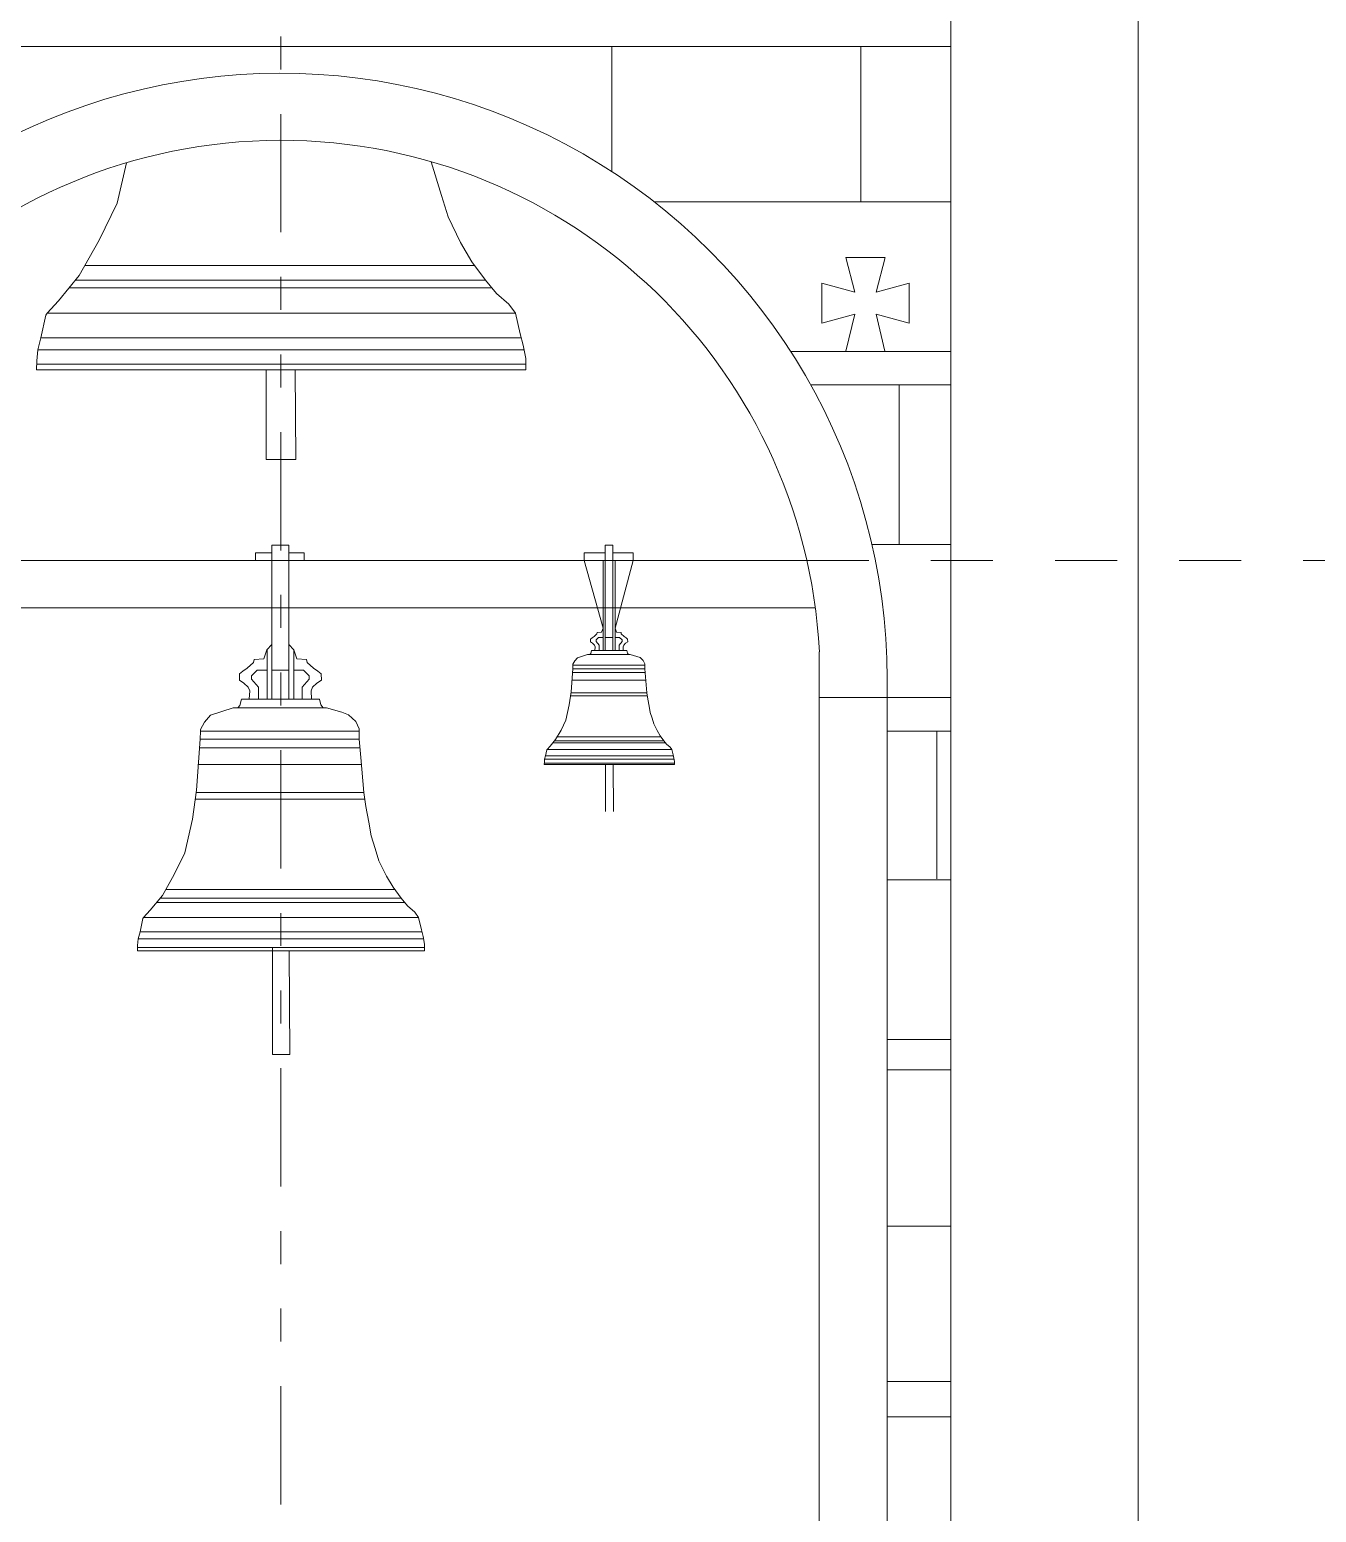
# Model space of a CAD drawing. Header units: millimetres. Extents: x -490789 to -449459, y 209001 to 327650.
# Drawn here: x -464096 to -461171, y 226762 to 230133 of the extents above; entities that cross this region are included whole.
import ezdxf

# ---------------------------------------------------------------- set-up
doc = ezdxf.new("R2010")
doc.units = ezdxf.units.MM
doc.header["$MEASUREMENT"] = 0
doc.linetypes.add('2-Штрих-Штриховая', pattern=[723.19442, 264.583325, -105.833328, 70.555556, -105.833328, 70.555556, -105.833328])
doc.linetypes.add('Штриховая', pattern=[282.222223, 141.111112, -141.111112])
for name, color, linetype, lineweight in [('0_Ном._пера__12_Ном._пера__12_Ном._пера__12', 12, 'Continuous', 18), ('0_Ном._пера__7_Ном._пера__1_Ном._пера__1', 1, 'Continuous', 18), ('0_Ном._пера__7_Ном._пера__7_Ном._пера__1', 1, 'Continuous', 18), ('0_Ном._пера__7_Ном._пера__7_Ном._пера__7', 7, 'Continuous', 18), ('0_Ном_пера__1_Ном_пера__1_Ном_пера__1_Ном._пера__1_Ном_пера__1_Ном_пера__1_Ном_пера__1_Ном_пера__1_Ном_пера__1_Ном_пера__1_Ном_пера__1_Ном_пера__1_Ном_пера__1_Ном_пера__1_Ном_пера__1_Ном_пера__1_Ном_пера__1_Ном_пера__1_Ном_пера__1_Ном_пера__1_Ном_пера___D_Ном._пера__1', 1, 'Continuous', 18), ('0_Ном_пера__1_Ном_пера__1_Ном_пера__1_Ном._пера__1_Ном_пера__1_Ном_пера__1_Ном_пера__1_Ном_пера__1_Ном_пера__1_Ном_пера__1_Ном_пера__1_Ном_пера__1_Ном_пера__1_Ном_пера__1_Ном_пера__1_Ном_пера__1_Ном_пера__1_Ном_пера__1_Ном_пера__1_Ном_пера__1_Ном_пера___D_Ном._пера__7', 7, 'Continuous', 18), ('0_Ном_пера__1_Ном_пера__1_Ном_пера__1_Ном_пера__1_Ном_пера__1_Ном_пера__1_Ном_пера__1_Ном_пера__1_Ном_пера__1_Ном_пера__1_Ном._пера__1_Ном_пера__1_Ном_пера__1_Ном_пера__1_Ном_пера__1_Ном_пера__1_Ном_пера__1_Ном_пера__1_Ном_пера__1_Ном_пера__1_Ном_пера___D_Ном._пера__1', 1, 'Continuous', 18), ('0_Ном_пера__7_Ном_пера__7_Ном_пера__7_Ном_пера__7_Ном_пера__7_Ном_пера__7_Ном_пера__7_Ном_пера__7_Ном_пера__7_Ном._пера__7_Ном_пера__7_Ном_пера__7_Ном_пера__7_Ном_пера__7_Ном_пера__7_Ном_пера__7_Ном_пера__7_Ном_пера__7_Ном_пера__7_Ном_пера__7_Ном_пера___7_Ном._пера__1', 1, 'Continuous', 18), ('0_Ном_пера__7_Ном_пера__7_Ном_пера__7_Ном_пера__7_Ном_пера__7_Ном_пера__7_Ном_пера__7_Ном_пера__7_Ном_пера__7_Ном._пера__7_Ном_пера__7_Ном_пера__7_Ном_пера__7_Ном_пера__7_Ном_пера__7_Ном_пера__7_Ном_пера__7_Ном_пера__7_Ном_пера__7_Ном_пера__7_Ном_пера___7_Ном._пера__7', 7, 'Continuous', 18), ('0_Ном_пера__7_Ном_пера__7_Ном_пера__7_Ном_пера__7_Ном_пера__7_Ном_пера__7_Ном_пера__7_Ном_пера__7_Ном_пера__7_Ном_пера__7_Ном_пера__7_Ном_пера__7_Ном_пера__7_Ном_пера__7_Ном_пера__7_Ном._пера__7_Ном_пера__7_Ном._пера__7_Ном_пера__7_Ном._пера__7_Ном_пера_2_Ном._пера__7', 7, 'Continuous', 18), ('0_Ном_пера__7_Ном_пера__7_Ном_пера__7_Ном_пера__7_Ном_пера__7_Ном_пера__7_Ном_пера__7_Ном_пера__7_Ном_пера__7_Ном_пера__7_Ном_пера__7_Ном_пера__7_Ном_пера__7_Ном_пера__7_Ном_пера__7_Ном_пера__7_Ном_пера__7_Ном_пера__7_Ном._пера__7_Ном_пера__7_Ном._пера__5_Ном._пера__1', 1, 'Continuous', 18), ('0_Ном_пера__7_Ном_пера__7_Ном_пера__7_Ном_пера__7_Ном_пера__7_Ном_пера__7_Ном_пера__7_Ном_пера__7_Ном_пера__7_Ном_пера__7_Ном_пера__7_Ном_пера__7_Ном_пера__7_Ном_пера__7_Ном_пера__7_Ном_пера__7_Ном_пера__7_Ном_пера__7_Ном_пера__7_Ном_пера__7_Ном_пера__7_8_Ном._пера__1', 1, 'Continuous', 18), ('0_Ном_пера__7_Ном_пера__7_Ном_пера__7_Ном_пера__7_Ном_пера__7_Ном_пера__7_Ном_пера__7_Ном_пера__7_Ном_пера__7_Ном_пера__7_Ном_пера__7_Ном_пера__7_Ном_пера__7_Ном_пера__7_Ном_пера__7_Ном_пера__7_Ном_пера__7_Ном_пера__7_Ном_пера__7_Ном_пера__7_Ном_пера__7_C_Ном._пера__1', 1, 'Continuous', 18), ('0_Ном_пера__7_Ном_пера__7_Ном_пера__7_Ном_пера__7_Ном_пера__7_Ном_пера__7_Ном_пера__7_Ном_пера__7_Ном_пера__7_Ном_пера__7_Ном_пера__7_Ном_пера__7_Ном_пера__7_Ном_пера__7_Ном_пера__7_Ном_пера__7_Ном_пера__7_Ном_пера__7_Ном_пера__7_Ном_пера__7_Ном_пера__7_C_Ном._пера__7', 7, 'Continuous', 18), ('Defpoints_Ном_пера__7_Ном._пера__7_Ном._пера__7_Ном._пера__7_Ном._пера__7_Ном._пера__7_Ном._пера__7_Ном._пера__7', 7, 'Continuous', 18), ('hatch_Ном_пера__254_Ном_пера__254_Ном_пера__254_Ном._пера__254_Ном_пера__254_Ном._пера__9_Ном_пера__9_Ном_пера__9_Ном_пера__12_Ном_пера__12_Ном_пера__12_Ном_пера__12_Ном_пера__12_Ном_пера__12_Ном_пера__1_Ном_пера__1_Ном_пера__1_Ном_пера__1_Ном_пера__1_Н_B_Ном._пера__1', 1, 'Continuous', 18), ('Line 0.25_Ном_пера__7_Ном_пера__7_Ном_пера__7_Ном_пера__7_Ном_пера__7_Ном_пера__7_Ном_пера__7_Ном_пера__7_Ном_пера__7_Ном_пера__7_Ном_пера__7_Ном._пера__7_Ном._пера__7_Ном._пера__7_Ном._пера__7_Ном._пера__102_Ном._пера__102', 102, 'Continuous', 18)]:
    doc.layers.add(name, color=color, linetype=linetype, lineweight=lineweight)

msp = doc.modelspace()

# ---------------------------------------------------------------- linework, layer by layer
at = {"layer": '0_Ном._пера__12_Ном._пера__12_Ном._пера__12', "linetype": '2-Штрих-Штриховая'}
for p, q in [((-463525.4, 218105.7), (-463525.4, 234468.5)), ((-463525.4, 218101.4), (-463525.4, 230380.2))]:
    msp.add_line(p, q, dxfattribs=at)
at = {"layer": '0_Ном._пера__7_Ном._пера__1_Ном._пера__1', "linetype": 'Continuous'}
msp.add_line((-462001.6, 229401.5), (-462365.9, 229401.5), dxfattribs=at)
at = {"layer": '0_Ном._пера__7_Ном._пера__7_Ном._пера__1', "linetype": 'Continuous'}
for radius, start in [(1378.8, 0.0673), (1226.2, 2.9597)]:
    msp.add_arc((-463525.4, 228655.4), radius, start, 180.1505, dxfattribs=at)
at = {"layer": '0_Ном._пера__7_Ном._пера__7_Ном._пера__7', "linetype": 'Continuous'}
for p, q in [((-462001.6, 230286.8), (-462001.6, 225592.3)), ((-462772.5, 230095.3), (-462772.5, 229810.5)), ((-462206.5, 230095.3), (-462206.5, 229742.1)), ((-462676.8, 229742.1), (-462001.6, 229742.1)), ((-462119.3, 229325.5), (-462119.3, 228962.9)), ((-462301.4, 228614.6), (-462301.4, 225592.3)), ((-462146.6, 225593.4), (-462146.6, 228614.6)), ((-462001.6, 228199.9), (-462146.6, 228199.9))]:
    msp.add_line(p, q, dxfattribs=at)
at = {"layer": '0_Ном_пера__1_Ном_пера__1_Ном_пера__1_Ном._пера__1_Ном_пера__1_Ном_пера__1_Ном_пера__1_Ном_пера__1_Ном_пера__1_Ном_пера__1_Ном_пера__1_Ном_пера__1_Ном_пера__1_Ном_пера__1_Ном_пера__1_Ном_пера__1_Ном_пера__1_Ном_пера__1_Ном_пера__1_Ном_пера__1_Ном_пера___D_Ном._пера__1', "linetype": 'Continuous'}
for p, q in [((-465049.2, 230095.3), (-462001.6, 230095.3)), ((-462320.4, 229325.5), (-462001.6, 229325.5)), ((-462146.6, 228614.6), (-462001.6, 228614.6)), ((-462146.6, 228538.5), (-462001.6, 228538.5)), ((-462146.6, 227767.9), (-462001.6, 227767.9)), ((-462146.6, 226978.9), (-462001.6, 226978.9))]:
    msp.add_line(p, q, dxfattribs=at)
at = {"layer": '0_Ном_пера__1_Ном_пера__1_Ном_пера__1_Ном._пера__1_Ном_пера__1_Ном_пера__1_Ном_пера__1_Ном_пера__1_Ном_пера__1_Ном_пера__1_Ном_пера__1_Ном_пера__1_Ном_пера__1_Ном_пера__1_Ном_пера__1_Ном_пера__1_Ном_пера__1_Ном_пера__1_Ном_пера__1_Ном_пера__1_Ном_пера___D_Ном._пера__7', "linetype": 'Continuous'}
msp.add_line((-462146.6, 227412.9), (-462001.6, 227412.9), dxfattribs=at)
at = {"layer": '0_Ном_пера__1_Ном_пера__1_Ном_пера__1_Ном_пера__1_Ном_пера__1_Ном_пера__1_Ном_пера__1_Ном_пера__1_Ном_пера__1_Ном_пера__1_Ном._пера__1_Ном_пера__1_Ном_пера__1_Ном_пера__1_Ном_пера__1_Ном_пера__1_Ном_пера__1_Ном_пера__1_Ном_пера__1_Ном_пера__1_Ном_пера___D_Ном._пера__1', "linetype": 'Continuous'}
msp.add_line((-462295.2, 229556.5), (-462295.2, 229466.2), dxfattribs=at)
at = {"layer": '0_Ном_пера__7_Ном_пера__7_Ном_пера__7_Ном_пера__7_Ном_пера__7_Ном_пера__7_Ном_пера__7_Ном_пера__7_Ном_пера__7_Ном._пера__7_Ном_пера__7_Ном_пера__7_Ном_пера__7_Ном_пера__7_Ном_пера__7_Ном_пера__7_Ном_пера__7_Ном_пера__7_Ном_пера__7_Ном_пера__7_Ном_пера___7_Ном._пера__1', "linetype": 'Continuous'}
msp.add_line((-462001.6, 227837.2), (-462146.6, 227837.2), dxfattribs=at)
at = {"layer": '0_Ном_пера__7_Ном_пера__7_Ном_пера__7_Ном_пера__7_Ном_пера__7_Ном_пера__7_Ном_пера__7_Ном_пера__7_Ном_пера__7_Ном._пера__7_Ном_пера__7_Ном_пера__7_Ном_пера__7_Ном_пера__7_Ном_пера__7_Ном_пера__7_Ном_пера__7_Ном_пера__7_Ном_пера__7_Ном_пера__7_Ном_пера___7_Ном._пера__7', "linetype": 'Continuous'}
msp.add_line((-462001.6, 228962.9), (-462181.3, 228962.9), dxfattribs=at)
at = {"layer": '0_Ном_пера__7_Ном_пера__7_Ном_пера__7_Ном_пера__7_Ном_пера__7_Ном_пера__7_Ном_пера__7_Ном_пера__7_Ном_пера__7_Ном_пера__7_Ном_пера__7_Ном_пера__7_Ном_пера__7_Ном_пера__7_Ном_пера__7_Ном._пера__7_Ном_пера__7_Ном._пера__7_Ном_пера__7_Ном._пера__7_Ном_пера_2_Ном._пера__7', "linetype": 'Continuous'}
msp.add_line((-462033.5, 228538.5), (-462033.5, 228202.6), dxfattribs=at)
at = {"layer": '0_Ном_пера__7_Ном_пера__7_Ном_пера__7_Ном_пера__7_Ном_пера__7_Ном_пера__7_Ном_пера__7_Ном_пера__7_Ном_пера__7_Ном_пера__7_Ном_пера__7_Ном_пера__7_Ном_пера__7_Ном_пера__7_Ном_пера__7_Ном_пера__7_Ном_пера__7_Ном_пера__7_Ном._пера__7_Ном_пера__7_Ном._пера__5_Ном._пера__1', "linetype": 'Continuous'}
msp.add_line((-462001.6, 227059.7), (-462146.6, 227059.7), dxfattribs=at)
at = {"layer": '0_Ном_пера__7_Ном_пера__7_Ном_пера__7_Ном_пера__7_Ном_пера__7_Ном_пера__7_Ном_пера__7_Ном_пера__7_Ном_пера__7_Ном_пера__7_Ном_пера__7_Ном_пера__7_Ном_пера__7_Ном_пера__7_Ном_пера__7_Ном_пера__7_Ном_пера__7_Ном_пера__7_Ном_пера__7_Ном_пера__7_Ном_пера__7_8_Ном._пера__1', "linetype": 'Continuous'}
for p, q in [((-462240.5, 229615.4), (-462220.1, 229536.5)), ((-462151.5, 229615), (-462171.9, 229536.5)), ((-462220.1, 229536.5), (-462295.2, 229556.5)), ((-462096.5, 229556.6), (-462171.9, 229536.5)), ((-462220.1, 229486.4), (-462295.2, 229466.2)), ((-462240.5, 229402), (-462220.1, 229486.4)), ((-462171.8, 229486.4), (-462151.7, 229402.1)), ((-462096.5, 229466.2), (-462171.8, 229486.4))]:
    msp.add_line(p, q, dxfattribs=at)
at = {"layer": '0_Ном_пера__7_Ном_пера__7_Ном_пера__7_Ном_пера__7_Ном_пера__7_Ном_пера__7_Ном_пера__7_Ном_пера__7_Ном_пера__7_Ном_пера__7_Ном_пера__7_Ном_пера__7_Ном_пера__7_Ном_пера__7_Ном_пера__7_Ном_пера__7_Ном_пера__7_Ном_пера__7_Ном_пера__7_Ном_пера__7_Ном_пера__7_C_Ном._пера__1', "linetype": 'Continuous'}
for p, q in [((-462301.4, 228614.6), (-462301.4, 228718.7)), ((-462146.6, 228614.6), (-462146.6, 228661.9)), ((-462146.6, 228614.6), (-462301.4, 228614.6))]:
    msp.add_line(p, q, dxfattribs=at)
at = {"layer": '0_Ном_пера__7_Ном_пера__7_Ном_пера__7_Ном_пера__7_Ном_пера__7_Ном_пера__7_Ном_пера__7_Ном_пера__7_Ном_пера__7_Ном_пера__7_Ном_пера__7_Ном_пера__7_Ном_пера__7_Ном_пера__7_Ном_пера__7_Ном_пера__7_Ном_пера__7_Ном_пера__7_Ном_пера__7_Ном_пера__7_Ном_пера__7_C_Ном._пера__7', "linetype": 'Continuous'}
for p, q in [((-461576.3, 225592.3), (-461576.3, 230286.8)), ((-463558.2, 229155.5), (-463491.3, 229155.5)), ((-462835.4, 228925.9), (-462792.7, 228772.4)), ((-462764.9, 228772.4), (-462724.4, 228925.9))]:
    msp.add_line(p, q, dxfattribs=at)
at = {"layer": 'Defpoints_Ном_пера__7_Ном._пера__7_Ном._пера__7_Ном._пера__7_Ном._пера__7_Ном._пера__7_Ном._пера__7_Ном._пера__7', "linetype": 'Continuous'}
for p, q in [((-463875.9, 229830.4), (-463897.1, 229738.4)), ((-463160, 229756.4), (-463183.4, 229832.9)), ((-463897.1, 229738.4), (-463938.1, 229654.5)), ((-463145.1, 229707.5), (-463160, 229756.4)), ((-463116.6, 229649.1), (-463145.1, 229707.5)), ((-463938.1, 229654.5), (-463983.8, 229574.2)), ((-463090.8, 229605.6), (-463116.6, 229649.1)), ((-463084.2, 229596.8), (-463970.9, 229596.8)), ((-463059.5, 229563.5), (-463090.8, 229605.6)), ((-463983.8, 229574.2), (-464031, 229516.3)), ((-463059.5, 229563.5), (-463992.5, 229563.5)), ((-463035.1, 229533.6), (-463059.5, 229563.5)), ((-463045.5, 229546.3), (-464006.5, 229546.3)), ((-463006.6, 229509.2), (-463035.1, 229533.6)), ((-464031, 229516.3), (-464056.7, 229488.8)), ((-462991.6, 229488.8), (-463006.6, 229509.2)), ((-464059.5, 229484), (-464070.5, 229432.7)), ((-464056.7, 229488.8), (-464059.5, 229484)), ((-462991.6, 229488.8), (-464056.7, 229488.8)), ((-462980.8, 229441.3), (-462991.6, 229488.8)), ((-464070.5, 229432.7), (-464077.9, 229405.6)), ((-462978.5, 229432.7), (-464070.5, 229432.7)), ((-462974, 229415.5), (-462980.8, 229441.3)), ((-464077.9, 229405.6), (-464079.9, 229380.1)), ((-462972.2, 229405.6), (-464077.9, 229405.6)), ((-462968.5, 229385.6), (-462974, 229415.5)), ((-464079.9, 229380.1), (-464080.8, 229359.7)), ((-464080.8, 229359.7), (-462968.5, 229359.7)), ((-462968.5, 229372.6), (-464079.9, 229372.6)), ((-463558.2, 229155.5), (-463558.2, 229359.7)), ((-463492.7, 229359.7), (-463491.3, 229155.5)), ((-462968.5, 229359.7), (-462968.5, 229385.6)), ((-463507.1, 228961.3), (-463545.6, 228961.3)), ((-463545.6, 228961.3), (-463545.6, 228944)), ((-463507.1, 228943.9), (-463507.1, 228961.3)), ((-462787.5, 228961.3), (-462787.5, 228721.5)), ((-462770.2, 228961.3), (-462787.5, 228961.3)), ((-462770.2, 228961.3), (-462770.2, 228721.5)), ((-464721.4, 228925.9), (-462329.4, 228925.9)), ((-464719.8, 228925.9), (-462331, 228925.9)), ((-463545.6, 228944), (-463583, 228944)), ((-463583, 228944), (-463583, 228925.9)), ((-463545.3, 228944), (-463545.3, 228730.1)), ((-463471.9, 228943.9), (-463507.1, 228943.9)), ((-463507.1, 228943.9), (-463507.1, 228610.9)), ((-463471.9, 228943.9), (-463471.9, 228925.9)), ((-462787.5, 228944), (-462835.4, 228944)), ((-462835.4, 228944), (-462835.4, 228925.9)), ((-462792.6, 228925.9), (-462792.6, 228721.7)), ((-462724.4, 228943.9), (-462770.2, 228943.9)), ((-462764.9, 228925.9), (-462764.9, 228721.5)), ((-462724.4, 228943.9), (-462724.4, 228925.9)), ((-462311.6, 228818.2), (-464739.1, 228818.2)), ((-462310.1, 228818.2), (-464739.1, 228818.2)), ((-462813.1, 228753.5), (-462817.4, 228750.3)), ((-462806.5, 228759.4), (-462813.1, 228753.5)), ((-462808.4, 228745.6), (-462802.6, 228751.3)), ((-462805.8, 228762.5), (-462806.5, 228759.4)), ((-462795.8, 228763.2), (-462805.8, 228762.5)), ((-462802.6, 228751.3), (-462792.7, 228751.3)), ((-462792.7, 228772.4), (-462795.8, 228763.2)), ((-462770.2, 228751.3), (-462787.5, 228751.3)), ((-462764.9, 228772.4), (-462761.9, 228763.2)), ((-462755, 228751.3), (-462764.9, 228751.3)), ((-462761.9, 228763.2), (-462751.8, 228762.5)), ((-462749.2, 228745.6), (-462755, 228751.3)), ((-462751.8, 228762.5), (-462751.1, 228759.4)), ((-462751.1, 228759.4), (-462744.6, 228753.5)), ((-462744.6, 228753.5), (-462740.2, 228750.3)), ((-463556.9, 228723.1), (-463563.7, 228702.8)), ((-463545.3, 228735.4), (-463556.9, 228723.1)), ((-463556.6, 228723.1), (-463556.6, 228611.2)), ((-463545.3, 228730.1), (-463545.3, 228610.9)), ((-463507.1, 228735.4), (-463495.6, 228723.1)), ((-463495.6, 228723.1), (-463488.8, 228702.8)), ((-463495.6, 228723.1), (-463495.6, 228610.9)), ((-462820.9, 228747.5), (-462821.1, 228741.1)), ((-462821.1, 228741.1), (-462816.4, 228737.9)), ((-462817.4, 228750.3), (-462820.9, 228747.5)), ((-462818.9, 228721.5), (-462820.6, 228714.9)), ((-462738.3, 228721.5), (-462818.9, 228721.5)), ((-462816.4, 228737.9), (-462811.9, 228734)), ((-462811.9, 228734), (-462810.5, 228730.1)), ((-462810.5, 228730.1), (-462811.1, 228721.5)), ((-462808.5, 228742.1), (-462808.4, 228745.6)), ((-462801.5, 228734), (-462808.5, 228742.1)), ((-462801.5, 228721.5), (-462801.5, 228734)), ((-462756.2, 228734), (-462749.1, 228742.1)), ((-462756.2, 228721.5), (-462756.2, 228734)), ((-462749.1, 228742.1), (-462749.2, 228745.6)), ((-462745.7, 228734), (-462747.2, 228730.1)), ((-462747.2, 228730.1), (-462746.6, 228721.5)), ((-462741.2, 228737.9), (-462745.7, 228734)), ((-462736.6, 228741.1), (-462741.2, 228737.9)), ((-462740.2, 228750.3), (-462736.7, 228747.5)), ((-462738.3, 228721.5), (-462737.2, 228715.5)), ((-462736.7, 228747.5), (-462736.6, 228741.1)), ((-463587.4, 228694.5), (-463601.8, 228681.4)), ((-463585.8, 228701.2), (-463587.4, 228694.5)), ((-463563.7, 228702.8), (-463585.8, 228701.2)), ((-463488.8, 228702.8), (-463466.7, 228701.2)), ((-463466.7, 228701.2), (-463465.1, 228694.5)), ((-463465.1, 228694.5), (-463450.6, 228681.4)), ((-462861, 228688.4), (-462861.6, 228680.2)), ((-462857, 228697.9), (-462861, 228690.2)), ((-462861, 228688.5), (-462861, 228690.2)), ((-462697.5, 228688.5), (-462861, 228688.5)), ((-462851, 228705), (-462857, 228697.9)), ((-462827.6, 228712.6), (-462851, 228705)), ((-462731.2, 228712.6), (-462827.6, 228712.6)), ((-462820.6, 228714.9), (-462822.7, 228712.6)), ((-462737.2, 228715.5), (-462734.9, 228712.6)), ((-462715.6, 228708.1), (-462731.3, 228712.6)), ((-462708.6, 228705.4), (-462715.6, 228708.1)), ((-462701.2, 228698.5), (-462708.6, 228705.4)), ((-462697.5, 228691), (-462701.2, 228698.5)), ((-462697.6, 228680.2), (-462697.5, 228691)), ((-463619.1, 228668.2), (-463619.4, 228654.1)), ((-463619.4, 228654.1), (-463609.2, 228647)), ((-463611.4, 228674.4), (-463619.1, 228668.2)), ((-463601.8, 228681.4), (-463611.4, 228674.4)), ((-463591.7, 228656.3), (-463591.6, 228664.1)), ((-463576.2, 228638.4), (-463591.7, 228656.3)), ((-463591.6, 228664.1), (-463578.7, 228676.6)), ((-463578.7, 228676.6), (-463556.9, 228676.6)), ((-463507.1, 228676.6), (-463545.3, 228676.6)), ((-463473.7, 228676.6), (-463495.6, 228676.6)), ((-463476.3, 228638.4), (-463460.7, 228656.3)), ((-463460.9, 228664.1), (-463473.7, 228676.6)), ((-463460.7, 228656.3), (-463460.9, 228664.1)), ((-463450.6, 228681.4), (-463441.1, 228674.4)), ((-463433, 228654.1), (-463443.3, 228647)), ((-463441.1, 228674.4), (-463433.3, 228668.2)), ((-463433.3, 228668.2), (-463433, 228654.1)), ((-462861.6, 228680.2), (-462865.3, 228627.6)), ((-462695.4, 228654.3), (-462863.9, 228654.3)), ((-462696.9, 228671.5), (-462862.2, 228671.5)), ((-462697.6, 228680.2), (-462861.6, 228680.2)), ((-462696.1, 228661.5), (-462697.6, 228680.2)), ((-462692.8, 228625.3), (-462696.1, 228661.5)), ((-463609.2, 228647), (-463599.3, 228638.4)), ((-463599.3, 228638.4), (-463596, 228629.8)), ((-463596, 228629.8), (-463597.4, 228610.9)), ((-463576.2, 228610.9), (-463576.2, 228638.4)), ((-463476.3, 228610.9), (-463476.3, 228638.4)), ((-463453.2, 228638.4), (-463456.4, 228629.8)), ((-463456.4, 228629.8), (-463455.1, 228610.9)), ((-463443.3, 228647), (-463453.2, 228638.4)), ((-462865.3, 228627.6), (-462869.3, 228597.9)), ((-462691.8, 228618.4), (-462866.6, 228618.4)), ((-462692.8, 228625.3), (-462865.7, 228625.3)), ((-462690.8, 228611), (-462692.8, 228625.3)), ((-463633.8, 228591.2), (-463685.4, 228574.4)), ((-463421.1, 228591.2), (-463633.8, 228591.2)), ((-463618.5, 228596.3), (-463623.1, 228591.2)), ((-463614.7, 228610.9), (-463618.5, 228596.3)), ((-463436.9, 228610.9), (-463614.7, 228610.9)), ((-463436.9, 228610.9), (-463434.4, 228597.7)), ((-463434.4, 228597.7), (-463429.3, 228591.2)), ((-463386.6, 228581.4), (-463421.4, 228591.2)), ((-462869.3, 228597.9), (-462877.3, 228563)), ((-462687.7, 228594.9), (-462690.8, 228611)), ((-462685.2, 228580.8), (-462687.7, 228594.9)), ((-463698.7, 228558.8), (-463707.5, 228541.8)), ((-463685.4, 228574.4), (-463698.7, 228558.8)), ((-463371.1, 228575.3), (-463386.6, 228581.4)), ((-463354.9, 228560.1), (-463371.1, 228575.3)), ((-463346.8, 228543.6), (-463354.9, 228560.1)), ((-462877.3, 228563), (-462888.2, 228540.7)), ((-462681.2, 228567.8), (-462685.2, 228580.8)), ((-462677.2, 228554.8), (-462681.2, 228567.8)), ((-462669.6, 228539.3), (-462677.2, 228554.8)), ((-463708.8, 228519.7), (-463717.2, 228403.7)), ((-463707.6, 228537.9), (-463708.8, 228519.7)), ((-463347, 228519.7), (-463708.8, 228519.7)), ((-463707.6, 228538.1), (-463707.5, 228541.8)), ((-463346.9, 228538.1), (-463707.6, 228538.1)), ((-463347, 228519.7), (-463346.8, 228543.6)), ((-463343.6, 228478.4), (-463347, 228519.7)), ((-462900.4, 228519.3), (-462912.9, 228504)), ((-462654.5, 228516.5), (-462902.7, 228516.5)), ((-462888.2, 228540.7), (-462900.4, 228519.3)), ((-462661, 228525.4), (-462896.9, 228525.4)), ((-462662.8, 228527.7), (-462669.6, 228539.3)), ((-462654.5, 228516.5), (-462662.8, 228527.7)), ((-462648, 228508.6), (-462654.5, 228516.5)), ((-463345.4, 228500.5), (-463710.2, 228500.5)), ((-462923.4, 228481.7), (-462925.4, 228474.5)), ((-462920.5, 228495.4), (-462923.4, 228481.7)), ((-462632.9, 228481.7), (-462923.4, 228481.7)), ((-462919.8, 228496.6), (-462920.5, 228495.4)), ((-462912.9, 228504), (-462919.8, 228496.6)), ((-462636.4, 228496.6), (-462919.8, 228496.6)), ((-462650.7, 228511.9), (-462906.4, 228511.9)), ((-462640.4, 228502.1), (-462648, 228508.6)), ((-462636.4, 228496.6), (-462640.4, 228502.1)), ((-462633.5, 228484), (-462636.4, 228496.6)), ((-462631.7, 228477.1), (-462633.5, 228484)), ((-463342.1, 228462.5), (-463714, 228462.5)), ((-463336.3, 228398.5), (-463343.6, 228478.4)), ((-462925.9, 228467.7), (-462926.2, 228462.3)), ((-462926.2, 228462.3), (-462630.2, 228462.3)), ((-462925.4, 228474.5), (-462925.9, 228467.7)), ((-462630.2, 228465.7), (-462925.9, 228465.7)), ((-462631.2, 228474.5), (-462925.4, 228474.5)), ((-462787.1, 228355.5), (-462787.1, 228462.3)), ((-462769.9, 228462.3), (-462769.1, 228355.5)), ((-462630.2, 228469.2), (-462631.7, 228477.1)), ((-462630.2, 228462.3), (-462630.2, 228469.2)), ((-463717.2, 228403.7), (-463725.8, 228338.2)), ((-463334.2, 228383.3), (-463719.8, 228383.3)), ((-463336.3, 228398.5), (-463717.8, 228398.5)), ((-463332.1, 228367.1), (-463336.3, 228398.5)), ((-463325.1, 228331.5), (-463332.1, 228367.1)), ((-463725.8, 228338.2), (-463743.5, 228261.2)), ((-463319.5, 228300.4), (-463325.1, 228331.5)), ((-463310.8, 228271.7), (-463319.5, 228300.4)), ((-463743.5, 228261.2), (-463767.6, 228211.9)), ((-463302, 228243), (-463310.8, 228271.7)), ((-463767.6, 228211.9), (-463794.4, 228164.7)), ((-463285.3, 228208.7), (-463302, 228243)), ((-463266.2, 228178), (-463786.9, 228178)), ((-463270.1, 228183.2), (-463285.3, 228208.7)), ((-463251.8, 228158.5), (-463270.1, 228183.2)), ((-463794.4, 228164.7), (-463822.2, 228130.8)), ((-463243.5, 228148.4), (-463807.8, 228148.4)), ((-463251.8, 228158.5), (-463799.5, 228158.5)), ((-463237.4, 228140.9), (-463251.8, 228158.5)), ((-463838.9, 228111.8), (-463845.3, 228081.7)), ((-463837.2, 228114.6), (-463838.9, 228111.8)), ((-463822.2, 228130.8), (-463837.2, 228114.6)), ((-463211.9, 228114.6), (-463837.2, 228114.6)), ((-463220.7, 228126.6), (-463237.4, 228140.9)), ((-463211.9, 228114.6), (-463220.7, 228126.6)), ((-463205.5, 228086.7), (-463211.9, 228114.6)), ((-463845.3, 228081.7), (-463849.7, 228065.8)), ((-463204.2, 228081.7), (-463845.3, 228081.7)), ((-463201.5, 228071.6), (-463205.5, 228086.7)), ((-463850.9, 228050.8), (-463851.4, 228038.8)), ((-463849.7, 228065.8), (-463850.9, 228050.8)), ((-463198.3, 228046.4), (-463850.9, 228046.4)), ((-463200.5, 228065.8), (-463849.7, 228065.8)), ((-463544.5, 227803.2), (-463544.5, 228046.4)), ((-463198.3, 228054), (-463201.5, 228071.6)), ((-463198.3, 228038.8), (-463198.3, 228054)), ((-463851.4, 228038.8), (-463198.3, 228038.8)), ((-463506.5, 228038.8), (-463504.8, 227803.2)), ((-463504.8, 227803.2), (-463544.5, 227803.2))]:
    msp.add_line(p, q, dxfattribs=at)
at = {"layer": 'hatch_Ном_пера__254_Ном_пера__254_Ном_пера__254_Ном._пера__254_Ном_пера__254_Ном._пера__9_Ном_пера__9_Ном_пера__9_Ном_пера__12_Ном_пера__12_Ном_пера__12_Ном_пера__12_Ном_пера__12_Ном_пера__12_Ном_пера__1_Ном_пера__1_Ном_пера__1_Ном_пера__1_Ном_пера__1_Н_B_Ном._пера__1', "linetype": 'Continuous'}
for p, q in [((-462151.7, 229615.1), (-462240.5, 229615.4)), ((-462096.5, 229556.6), (-462096.5, 229466.2))]:
    msp.add_line(p, q, dxfattribs=at)
at = {"layer": 'Line 0.25_Ном_пера__7_Ном_пера__7_Ном_пера__7_Ном_пера__7_Ном_пера__7_Ном_пера__7_Ном_пера__7_Ном_пера__7_Ном_пера__7_Ном_пера__7_Ном_пера__7_Ном._пера__7_Ном._пера__7_Ном._пера__7_Ном._пера__7_Ном._пера__102_Ном._пера__102', "linetype": 'Штриховая'}
msp.add_line((-462329.4, 228925.9), (-454171.7, 228925.9), dxfattribs=at)

doc.saveas('drawing.dxf')
